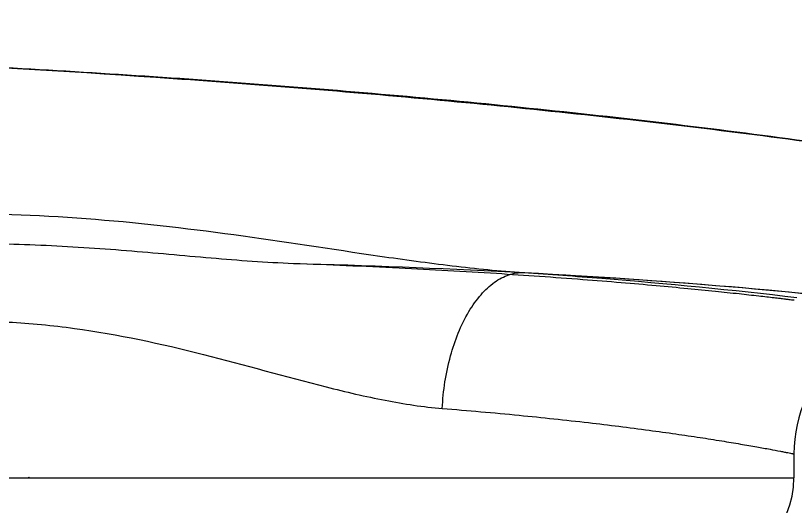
# Model space of a CAD drawing. Header units: millimetres. Extents: x 3553 to 4035, y 25961 to 26175.
# Drawn here: x 3611.06 to 3628.17, y 26049.01 to 26059.77 of the extents above; entities that cross this region are included whole.
import ezdxf

# ---------------------------------------------------------------- set-up
doc = ezdxf.new("R2010")
doc.units = ezdxf.units.MM

msp = doc.modelspace()

# ---------------------------------------------------------------- linework, layer by layer
for points, knots in [([(3590.234, 26059.767), (3592.283, 26059.622), (3594.334, 26059.491), (3596.386, 26059.375), (3596.386, 26059.375), (3598.438, 26059.259), (3600.491, 26059.157), (3602.544, 26059.057), (3602.544, 26059.057), (3604.597, 26058.957), (3606.652, 26058.859), (3608.705, 26058.751), (3608.705, 26058.751), (3610.757, 26058.642), (3612.81, 26058.525), (3614.86, 26058.383), (3614.86, 26058.383), (3616.907, 26058.24), (3618.952, 26058.072), (3620.993, 26057.877), (3620.993, 26057.877), (3623.022, 26057.682), (3625.049, 26057.46), (3627.069, 26057.199), (3627.069, 26057.199), (3629.067, 26056.94), (3631.061, 26056.644), (3633.042, 26056.268), (3633.042, 26056.268), (3635.012, 26055.895), (3636.969, 26055.443), (3638.893, 26054.884)], [0, 0, 0, 0, 0.125, 0.125, 0.125, 0.125, 0.25, 0.25, 0.25, 0.25, 0.375, 0.375, 0.375, 0.375, 0.5, 0.5, 0.5, 0.5, 0.625, 0.625, 0.625, 0.625, 0.75, 0.75, 0.75, 0.75, 0.875, 0.875, 0.875, 0.875, 1, 1, 1, 1]), ([(3590.269, 26059.771), (3592.287, 26059.63), (3594.306, 26059.502), (3596.326, 26059.387), (3596.326, 26059.387), (3598.347, 26059.272), (3600.368, 26059.171), (3602.389, 26059.071), (3602.389, 26059.071), (3606.434, 26058.871), (3610.479, 26058.678), (3614.519, 26058.394), (3614.519, 26058.394), (3616.535, 26058.254), (3618.548, 26058.09), (3620.561, 26057.901), (3620.561, 26057.901), (3622.556, 26057.714), (3624.548, 26057.501), (3626.537, 26057.255), (3626.537, 26057.255), (3628.495, 26057.013), (3630.448, 26056.741), (3632.39, 26056.397), (3632.39, 26056.397), (3634.333, 26056.053), (3636.265, 26055.64), (3638.171, 26055.127)], [0, 0, 0, 0, 0.142857, 0.142857, 0.142857, 0.142857, 0.285714, 0.285714, 0.285714, 0.285714, 0.428571, 0.428571, 0.428571, 0.428571, 0.571429, 0.571429, 0.571429, 0.571429, 0.714286, 0.714286, 0.714286, 0.714286, 0.857143, 0.857143, 0.857143, 0.857143, 1, 1, 1, 1]), ([(3597.139, 26054.405), (3598.081, 26054.41), (3599.023, 26054.492), (3599.96, 26054.592), (3599.96, 26054.592), (3600.966, 26054.699), (3601.97, 26054.829), (3602.975, 26054.95), (3602.975, 26054.95), (3604.021, 26055.077), (3605.069, 26055.195), (3606.119, 26055.281), (3606.119, 26055.281), (3607.193, 26055.37), (3608.27, 26055.425), (3609.348, 26055.435), (3609.348, 26055.435), (3610.436, 26055.443), (3611.524, 26055.405), (3612.61, 26055.322), (3612.61, 26055.322), (3613.694, 26055.24), (3614.775, 26055.115), (3615.853, 26054.968), (3615.853, 26054.968), (3616.921, 26054.822), (3617.987, 26054.654), (3619.054, 26054.499), (3619.054, 26054.499), (3619.581, 26054.423), (3620.11, 26054.35), (3620.638, 26054.287), (3620.638, 26054.287), (3621.159, 26054.224), (3621.682, 26054.171), (3622.205, 26054.139)], [0, 0, 0, 0, 0.111111, 0.111111, 0.111111, 0.111111, 0.222222, 0.222222, 0.222222, 0.222222, 0.333333, 0.333333, 0.333333, 0.333333, 0.444444, 0.444444, 0.444444, 0.444444, 0.555556, 0.555556, 0.555556, 0.555556, 0.666667, 0.666667, 0.666667, 0.666667, 0.777778, 0.777778, 0.777778, 0.777778, 0.888889, 0.888889, 0.888889, 0.888889, 1, 1, 1, 1]), ([(3602.614, 26054.425), (3603.17, 26054.431), (3603.726, 26054.459), (3604.28, 26054.493), (3604.28, 26054.493), (3604.866, 26054.529), (3605.45, 26054.573), (3606.035, 26054.614), (3606.035, 26054.614), (3607.264, 26054.7), (3608.494, 26054.77), (3609.725, 26054.777), (3609.725, 26054.777), (3610.355, 26054.782), (3610.986, 26054.769), (3611.615, 26054.741), (3611.615, 26054.741), (3612.243, 26054.714), (3612.872, 26054.671), (3613.499, 26054.621), (3613.499, 26054.621), (3614.116, 26054.57), (3614.734, 26054.512), (3615.351, 26054.46), (3615.351, 26054.46), (3615.953, 26054.408), (3616.554, 26054.361), (3617.158, 26054.339)], [0, 0, 0, 0, 0.142857, 0.142857, 0.142857, 0.142857, 0.285714, 0.285714, 0.285714, 0.285714, 0.428571, 0.428571, 0.428571, 0.428571, 0.571429, 0.571429, 0.571429, 0.571429, 0.714286, 0.714286, 0.714286, 0.714286, 0.857143, 0.857143, 0.857143, 0.857143, 1, 1, 1, 1]), ([(3617.158, 26054.339), (3620.344, 26054.25), (3623.531, 26054.1), (3626.708, 26053.831), (3626.708, 26053.831), (3628.258, 26053.701), (3629.806, 26053.542), (3631.349, 26053.342), (3631.349, 26053.342), (3632.879, 26053.143), (3634.405, 26052.901), (3635.92, 26052.602), (3635.92, 26052.602), (3637.461, 26052.298), (3638.99, 26051.932), (3640.497, 26051.486), (3640.497, 26051.486), (3642.032, 26051.032), (3643.543, 26050.495), (3645.014, 26049.861), (3645.014, 26049.861), (3646.494, 26049.224), (3647.933, 26048.491), (3649.314, 26047.661), (3649.314, 26047.661), (3650.695, 26046.831), (3652.018, 26045.905), (3653.285, 26044.91)], [0, 0, 0, 0, 0.142857, 0.142857, 0.142857, 0.142857, 0.285714, 0.285714, 0.285714, 0.285714, 0.428571, 0.428571, 0.428571, 0.428571, 0.571429, 0.571429, 0.571429, 0.571429, 0.714286, 0.714286, 0.714286, 0.714286, 0.857143, 0.857143, 0.857143, 0.857143, 1, 1, 1, 1]), ([(3617.158, 26054.339), (3617.931, 26054.312), (3618.704, 26054.279), (3619.477, 26054.241), (3619.477, 26054.241), (3620.188, 26054.205), (3620.899, 26054.165), (3621.609, 26054.12), (3621.609, 26054.12), (3622.241, 26054.081), (3622.872, 26054.036), (3623.503, 26053.988), (3623.503, 26053.988), (3623.785, 26053.967), (3624.066, 26053.944), (3624.347, 26053.921), (3624.347, 26053.921), (3624.604, 26053.899), (3624.861, 26053.876), (3625.116, 26053.854), (3625.116, 26053.854), (3625.347, 26053.832), (3625.577, 26053.811), (3625.807, 26053.789), (3625.807, 26053.789), (3626.009, 26053.77), (3626.21, 26053.75), (3626.412, 26053.729), (3626.412, 26053.729), (3626.585, 26053.711), (3626.758, 26053.693), (3626.931, 26053.675), (3626.931, 26053.675), (3627.075, 26053.658), (3627.218, 26053.642), (3627.361, 26053.626), (3627.361, 26053.626), (3627.421, 26053.62), (3627.481, 26053.613), (3627.54, 26053.606), (3627.54, 26053.606), (3627.593, 26053.6), (3627.645, 26053.594), (3627.697, 26053.588), (3627.697, 26053.588), (3627.741, 26053.582), (3627.786, 26053.578), (3627.83, 26053.573), (3627.83, 26053.573), (3627.866, 26053.568), (3627.903, 26053.564), (3627.938, 26053.56), (3627.938, 26053.56), (3627.967, 26053.555), (3627.995, 26053.552), (3628.023, 26053.549), (3628.023, 26053.549), (3628.044, 26053.547), (3628.064, 26053.544), (3628.084, 26053.541), (3628.084, 26053.541), (3628.091, 26053.54), (3628.098, 26053.54), (3628.106, 26053.539), (3628.106, 26053.539), (3628.111, 26053.538), (3628.117, 26053.537), (3628.121, 26053.537), (3628.121, 26053.537), (3628.123, 26053.537), (3628.125, 26053.537), (3628.13, 26053.536), (3628.13, 26053.536), (3628.132, 26053.535), (3628.133, 26053.535), (3628.133, 26053.535)], [0, 0, 0, 0, 0.052632, 0.052632, 0.052632, 0.052632, 0.105263, 0.105263, 0.105263, 0.105263, 0.157895, 0.157895, 0.157895, 0.157895, 0.210526, 0.210526, 0.210526, 0.210526, 0.263158, 0.263158, 0.263158, 0.263158, 0.315789, 0.315789, 0.315789, 0.315789, 0.368421, 0.368421, 0.368421, 0.368421, 0.421053, 0.421053, 0.421053, 0.421053, 0.473684, 0.473684, 0.473684, 0.473684, 0.526316, 0.526316, 0.526316, 0.526316, 0.578947, 0.578947, 0.578947, 0.578947, 0.631579, 0.631579, 0.631579, 0.631579, 0.684211, 0.684211, 0.684211, 0.684211, 0.736842, 0.736842, 0.736842, 0.736842, 0.789474, 0.789474, 0.789474, 0.789474, 0.842105, 0.842105, 0.842105, 0.842105, 0.894737, 0.894737, 0.894737, 0.894737, 0.947368, 0.947368, 0.947368, 0.947368, 1, 1, 1, 1]), ([(3620.422, 26051.157), (3620.44, 26051.546), (3620.499, 26051.933), (3620.603, 26052.31), (3620.603, 26052.31), (3620.696, 26052.649), (3620.826, 26052.98), (3621.006, 26053.282), (3621.006, 26053.282), (3621.085, 26053.413), (3621.173, 26053.537), (3621.273, 26053.652), (3621.273, 26053.652), (3621.362, 26053.754), (3621.46, 26053.846), (3621.569, 26053.925), (3621.569, 26053.925), (3621.666, 26053.994), (3621.772, 26054.052), (3621.885, 26054.089), (3621.885, 26054.089), (3621.988, 26054.123), (3622.097, 26054.142), (3622.205, 26054.139)], [0, 0, 0, 0, 0.166667, 0.166667, 0.166667, 0.166667, 0.333333, 0.333333, 0.333333, 0.333333, 0.5, 0.5, 0.5, 0.5, 0.666667, 0.666667, 0.666667, 0.666667, 0.833333, 0.833333, 0.833333, 0.833333, 1, 1, 1, 1]), ([(3622.205, 26054.139), (3622.777, 26054.1), (3623.35, 26054.057), (3623.922, 26054.012), (3623.922, 26054.012), (3625.35, 26053.897), (3626.776, 26053.76), (3628.199, 26053.591)], [0, 0, 0, 0, 0.5, 0.5, 0.5, 0.5, 1, 1, 1, 1]), ([(3622.205, 26054.139), (3624.908, 26053.994), (3627.608, 26053.789), (3630.298, 26053.469), (3630.298, 26053.469), (3632.94, 26053.156), (3635.571, 26052.731), (3638.157, 26052.109), (3638.157, 26052.109), (3639.454, 26051.796), (3640.74, 26051.434), (3642.006, 26051.012), (3642.006, 26051.012), (3643.29, 26050.584), (3644.552, 26050.093), (3645.783, 26049.534), (3645.783, 26049.534), (3647.03, 26048.967), (3648.245, 26048.329), (3649.419, 26047.622), (3649.419, 26047.622), (3650.601, 26046.909), (3651.74, 26046.126), (3652.837, 26045.289)], [0, 0, 0, 0, 0.166667, 0.166667, 0.166667, 0.166667, 0.333333, 0.333333, 0.333333, 0.333333, 0.5, 0.5, 0.5, 0.5, 0.666667, 0.666667, 0.666667, 0.666667, 0.833333, 0.833333, 0.833333, 0.833333, 1, 1, 1, 1]), ([(3631.542, 26053.117), (3630.685, 26053.24), (3629.818, 26052.984), (3629.163, 26052.417), (3629.163, 26052.417), (3628.509, 26051.85), (3628.133, 26051.026), (3628.133, 26050.161)], [0, 0, 0, 0, 0.5, 0.5, 0.5, 0.5, 1, 1, 1, 1]), ([(3599.285, 26051.419), (3599.639, 26051.423), (3599.992, 26051.452), (3600.343, 26051.495), (3600.343, 26051.495), (3600.724, 26051.542), (3601.102, 26051.605), (3601.478, 26051.677), (3601.478, 26051.677), (3602.301, 26051.834), (3603.116, 26052.029), (3603.932, 26052.217), (3603.932, 26052.217), (3604.818, 26052.421), (3605.705, 26052.618), (3606.602, 26052.769), (3606.602, 26052.769), (3607.543, 26052.927), (3608.493, 26053.037), (3609.446, 26053.067), (3609.446, 26053.067), (3609.931, 26053.082), (3610.418, 26053.077), (3610.902, 26053.052), (3610.902, 26053.052), (3611.389, 26053.026), (3611.874, 26052.979), (3612.356, 26052.913), (3612.356, 26052.913), (3613.31, 26052.783), (3614.253, 26052.578), (3615.187, 26052.342), (3615.187, 26052.342), (3616.087, 26052.114), (3616.978, 26051.856), (3617.877, 26051.63), (3617.877, 26051.63), (3618.306, 26051.521), (3618.736, 26051.419), (3619.17, 26051.336), (3619.17, 26051.336), (3619.585, 26051.255), (3620.002, 26051.191), (3620.422, 26051.157)], [0, 0, 0, 0, 0.090909, 0.090909, 0.090909, 0.090909, 0.181818, 0.181818, 0.181818, 0.181818, 0.272727, 0.272727, 0.272727, 0.272727, 0.363636, 0.363636, 0.363636, 0.363636, 0.454545, 0.454545, 0.454545, 0.454545, 0.545455, 0.545455, 0.545455, 0.545455, 0.636364, 0.636364, 0.636364, 0.636364, 0.727273, 0.727273, 0.727273, 0.727273, 0.818182, 0.818182, 0.818182, 0.818182, 0.909091, 0.909091, 0.909091, 0.909091, 1, 1, 1, 1]), ([(3620.422, 26051.157), (3620.985, 26051.112), (3621.548, 26051.063), (3622.11, 26051.008), (3622.11, 26051.008), (3622.617, 26050.958), (3623.124, 26050.904), (3623.631, 26050.846), (3623.631, 26050.846), (3624.075, 26050.794), (3624.517, 26050.74), (3624.959, 26050.679), (3624.959, 26050.679), (3625.155, 26050.654), (3625.35, 26050.627), (3625.546, 26050.599), (3625.546, 26050.599), (3625.723, 26050.573), (3625.899, 26050.547), (3626.076, 26050.521), (3626.076, 26050.521), (3626.234, 26050.496), (3626.392, 26050.471), (3626.55, 26050.445), (3626.55, 26050.445), (3626.688, 26050.423), (3626.827, 26050.4), (3626.964, 26050.377), (3626.964, 26050.377), (3627.083, 26050.357), (3627.201, 26050.336), (3627.319, 26050.315), (3627.319, 26050.315), (3627.415, 26050.298), (3627.513, 26050.28), (3627.61, 26050.263), (3627.61, 26050.263), (3627.686, 26050.248), (3627.762, 26050.234), (3627.839, 26050.219), (3627.839, 26050.219), (3627.868, 26050.213), (3627.898, 26050.208), (3627.928, 26050.202), (3627.928, 26050.202), (3627.952, 26050.197), (3627.977, 26050.192), (3628.002, 26050.188), (3628.002, 26050.188), (3628.021, 26050.183), (3628.039, 26050.179), (3628.059, 26050.176), (3628.059, 26050.176), (3628.073, 26050.174), (3628.088, 26050.172), (3628.101, 26050.168), (3628.101, 26050.168), (3628.108, 26050.165), (3628.115, 26050.162), (3628.125, 26050.163), (3628.125, 26050.163), (3628.128, 26050.163), (3628.132, 26050.164), (3628.133, 26050.161)], [0, 0, 0, 0, 0.0625, 0.0625, 0.0625, 0.0625, 0.125, 0.125, 0.125, 0.125, 0.1875, 0.1875, 0.1875, 0.1875, 0.25, 0.25, 0.25, 0.25, 0.3125, 0.3125, 0.3125, 0.3125, 0.375, 0.375, 0.375, 0.375, 0.4375, 0.4375, 0.4375, 0.4375, 0.5, 0.5, 0.5, 0.5, 0.5625, 0.5625, 0.5625, 0.5625, 0.625, 0.625, 0.625, 0.625, 0.6875, 0.6875, 0.6875, 0.6875, 0.75, 0.75, 0.75, 0.75, 0.8125, 0.8125, 0.8125, 0.8125, 0.875, 0.875, 0.875, 0.875, 0.9375, 0.9375, 0.9375, 0.9375, 1, 1, 1, 1]), ([(3611.365, 26049.638), (3611.365, 26049.643), (3611.361, 26049.647), (3611.355, 26049.647), (3611.355, 26049.647), (3611.35, 26049.647), (3611.346, 26049.643), (3611.346, 26049.638), (3611.346, 26049.638), (3611.346, 26049.632), (3611.35, 26049.627), (3611.355, 26049.627), (3611.355, 26049.627), (3611.361, 26049.627), (3611.365, 26049.632), (3611.365, 26049.638)], [0, 0, 0, 0, 0.25, 0.25, 0.25, 0.25, 0.5, 0.5, 0.5, 0.5, 0.75, 0.75, 0.75, 0.75, 1, 1, 1, 1])]:
    msp.add_open_spline(points, degree=3, knots=knots)
for points in [[(3628.133, 26050.161), (3628.133, 26050.161), (3628.133, 26049.638), (3628.133, 26049.638)], [(3594.578, 26049.638), (3594.578, 26049.638), (3628.133, 26049.638), (3628.133, 26049.638)], [(3626.142, 26047.647), (3627.241, 26047.647), (3628.133, 26048.538), (3628.133, 26049.638)]]:
    msp.add_open_spline(points, degree=3)

doc.saveas('drawing.dxf')
